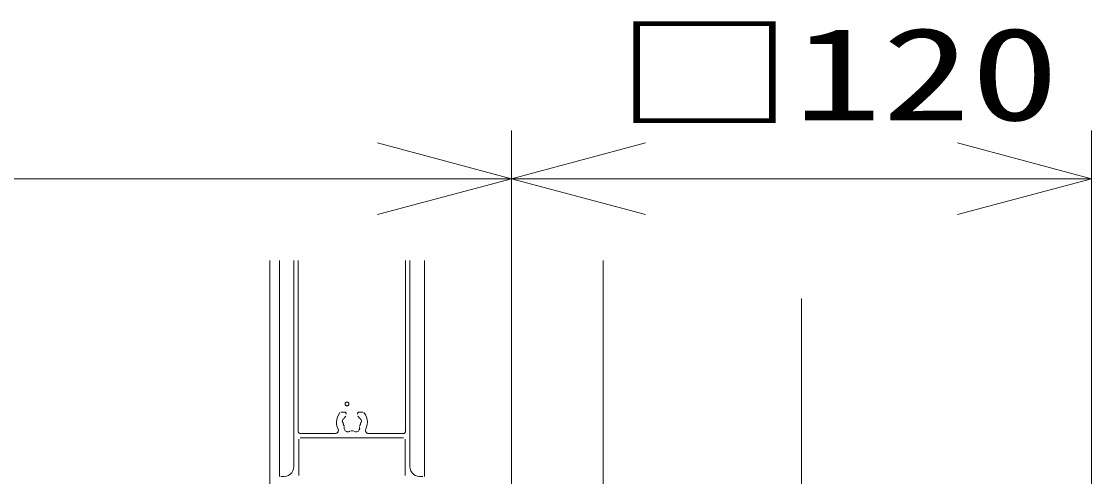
# Model space of a CAD drawing. Units: millimetres on the paper. Extents: x -305 to 305, y -152 to 152.
# Drawn here: x -67.92 to -45.8, y 93.73 to 103.15 of the extents above; entities that cross this region are included whole.
import ezdxf
from ezdxf.enums import TextEntityAlignment as Align

# ---------------------------------------------------------------- set-up
doc = ezdxf.new("R2010")
doc.units = ezdxf.units.MM
doc.linetypes.add('LONG_CHAIN', pattern=[21, 18, -1, 1, -1])
doc.linetypes.add('LONG_DOUBLE_CHAIN', pattern=[21.8, 18, -1, 0.6, -0.6, 0.6, -1])
doc.layers.add('0-1_HV', color=7, linetype='Continuous', lineweight=9)
doc.layers.add('0-5_0', color=7, linetype='Continuous', lineweight=9)
doc.styles.add('ＭＳ ゴシック', font='')
doc.styles.get('ＭＳ ゴシック').set_extended_font_data('MS Gothic')

# ---------------------------------------------------------------- blocks, each defined once
blk = doc.blocks.new('_OPEN30')
at = {"layer": '0-5_0'}
blk.add_line((0, 0), (-1, 0), dxfattribs=at)
blk.add_lwpolyline([(-1, 0.2679), (0, 0), (-1, -0.2679)], dxfattribs=at)

msp = doc.modelspace()

# ---------------------------------------------------------------- linework, layer by layer
at = {"layer": '0-1_HV'}
for p, q in [((-57.793, 89.739), (-57.793, 100.894)), ((-45.8, 89.739), (-45.8, 100.894)), ((-60.563, 99.894), (-110.045, 99.894)), ((-57.793, 99.894), (-57.793, 99.895)), ((-55.023, 99.894), (-48.57, 99.894)), ((-62.791, 89.739), (-62.791, 98.202)), ((-62.591, 93.738), (-62.591, 98.202)), ((-62.291, 93.938), (-62.291, 98.202)), ((-62.201, 98.202), (-62.201, 94.667)), ((-59.984, 98.202), (-59.984, 94.667)), ((-59.893, 93.938), (-59.893, 98.202)), ((-59.594, 93.738), (-59.594, 98.202)), ((-55.895, 92.138), (-55.895, 98.202)), ((-61.247, 95.068), (-61.32, 95.068)), ((-60.866, 95.068), (-60.937, 95.068)), ((-62.192, 94.507), (-62.192, 93.758)), ((-61.431, 94.627), (-62.162, 94.627)), ((-60.023, 94.538), (-62.162, 94.538)), ((-60.753, 94.627), (-60.023, 94.627)), ((-59.993, 93.758), (-59.993, 94.507)), ((-62.561, 93.738), (-62.491, 93.738)), ((-59.693, 93.738), (-59.623, 93.738))]:
    msp.add_line(p, q, dxfattribs=at)
at = {"layer": '0-1_HV', "linetype": 'LONG_CHAIN'}
msp.add_line((-51.798, 97.415), (-51.798, 51.821), dxfattribs=at)
at = {"layer": '0-1_HV', "linetype": 'LONG_DOUBLE_CHAIN'}
msp.add_line((-62.79, 89.308), (-62.79, 93.915), dxfattribs=at)
at = {"layer": '0-1_HV'}
for points in [[(-61.233, 95.237), (-61.232, 95.246), (-61.228, 95.254), (-61.224, 95.262), (-61.217, 95.268), (-61.21, 95.272), (-61.201, 95.275), (-61.192, 95.276)], [(-61.192, 95.196), (-61.201, 95.198), (-61.21, 95.201), (-61.217, 95.205), (-61.224, 95.211), (-61.228, 95.219), (-61.232, 95.227), (-61.233, 95.237)], [(-61.192, 95.276), (-61.183, 95.275), (-61.175, 95.272), (-61.168, 95.268), (-61.162, 95.262), (-61.157, 95.254), (-61.154, 95.246), (-61.153, 95.237)], [(-61.153, 95.237), (-61.154, 95.227), (-61.157, 95.219), (-61.162, 95.211), (-61.168, 95.205), (-61.175, 95.201), (-61.183, 95.198), (-61.192, 95.196)], [(-61.343, 95.056), (-61.372, 95.012), (-61.393, 94.965), (-61.407, 94.916), (-61.412, 94.865), (-61.409, 94.814), (-61.398, 94.763), (-61.378, 94.715)], [(-61.263, 94.928), (-61.272, 94.922), (-61.28, 94.914), (-61.285, 94.904), (-61.289, 94.894), (-61.29, 94.883), (-61.288, 94.872), (-61.284, 94.861)], [(-61.219, 94.985), (-61.225, 94.979), (-61.231, 94.972), (-61.236, 94.966), (-61.241, 94.959), (-61.246, 94.952), (-61.25, 94.945), (-61.254, 94.937)], [(-61.208, 95.027), (-61.209, 95.036), (-61.212, 95.045), (-61.216, 95.052), (-61.223, 95.059), (-61.23, 95.063), (-61.238, 95.066), (-61.247, 95.068)], [(-60.937, 95.068), (-60.946, 95.066), (-60.955, 95.063), (-60.962, 95.059), (-60.969, 95.052), (-60.973, 95.045), (-60.976, 95.036), (-60.977, 95.027)], [(-60.931, 94.937), (-60.935, 94.945), (-60.939, 94.952), (-60.944, 94.959), (-60.949, 94.966), (-60.954, 94.972), (-60.96, 94.979), (-60.966, 94.985)], [(-60.911, 94.92), (-60.912, 94.921), (-60.913, 94.923), (-60.915, 94.924), (-60.917, 94.925), (-60.918, 94.926), (-60.92, 94.927), (-60.922, 94.928)], [(-60.907, 94.849), (-60.901, 94.858), (-60.897, 94.869), (-60.895, 94.879), (-60.895, 94.89), (-60.898, 94.901), (-60.903, 94.911), (-60.911, 94.92)], [(-60.807, 94.715), (-60.787, 94.763), (-60.776, 94.814), (-60.773, 94.865), (-60.778, 94.916), (-60.791, 94.965), (-60.813, 95.012), (-60.842, 95.056)], [(-61.372, 94.687), (-61.372, 94.691), (-61.372, 94.695), (-61.373, 94.699), (-61.373, 94.703), (-61.375, 94.707), (-61.376, 94.711), (-61.378, 94.715)], [(-61.284, 94.861), (-61.283, 94.859), (-61.283, 94.857), (-61.282, 94.856), (-61.281, 94.854), (-61.279, 94.852), (-61.278, 94.851), (-61.276, 94.849)], [(-61.271, 94.838), (-61.27, 94.828), (-61.268, 94.819), (-61.266, 94.809), (-61.263, 94.8), (-61.259, 94.791), (-61.255, 94.782), (-61.251, 94.773)], [(-61.249, 94.757), (-61.253, 94.74), (-61.252, 94.724), (-61.248, 94.708), (-61.24, 94.693), (-61.229, 94.681), (-61.216, 94.671), (-61.2, 94.664)], [(-60.947, 94.689), (-60.941, 94.698), (-60.937, 94.707), (-60.934, 94.717), (-60.932, 94.727), (-60.931, 94.737), (-60.932, 94.748), (-60.935, 94.758)], [(-60.934, 94.773), (-60.929, 94.782), (-60.925, 94.791), (-60.922, 94.8), (-60.919, 94.809), (-60.917, 94.819), (-60.915, 94.828), (-60.914, 94.838)], [(-60.807, 94.715), (-60.811, 94.701), (-60.813, 94.688), (-60.811, 94.675), (-60.807, 94.662), (-60.8, 94.651), (-60.791, 94.641), (-60.78, 94.634)], [(-62.201, 94.668), (-62.2, 94.659), (-62.197, 94.65), (-62.193, 94.642), (-62.187, 94.636), (-62.179, 94.631), (-62.171, 94.628), (-62.162, 94.627)], [(-61.431, 94.627), (-61.418, 94.629), (-61.405, 94.633), (-61.394, 94.64), (-61.385, 94.65), (-61.378, 94.661), (-61.373, 94.674), (-61.372, 94.687)], [(-61.2, 94.664), (-61.19, 94.661), (-61.18, 94.66), (-61.17, 94.66), (-61.16, 94.662), (-61.15, 94.665), (-61.141, 94.669), (-61.132, 94.675)], [(-61.117, 94.679), (-61.11, 94.678), (-61.103, 94.678), (-61.096, 94.678), (-61.088, 94.678), (-61.081, 94.678), (-61.074, 94.678), (-61.066, 94.679)], [(-61.052, 94.675), (-61.037, 94.666), (-61.021, 94.661), (-61.005, 94.659), (-60.988, 94.662), (-60.973, 94.667), (-60.959, 94.676), (-60.947, 94.689)], [(-60.78, 94.634), (-60.776, 94.632), (-60.772, 94.631), (-60.768, 94.629), (-60.764, 94.629), (-60.76, 94.628), (-60.757, 94.627), (-60.753, 94.627)], [(-60.023, 94.627), (-60.014, 94.628), (-60.006, 94.631), (-59.998, 94.636), (-59.992, 94.642), (-59.988, 94.65), (-59.985, 94.659), (-59.984, 94.668)], [(-62.491, 93.738), (-62.446, 93.743), (-62.404, 93.758), (-62.366, 93.782), (-62.335, 93.813), (-62.312, 93.85), (-62.297, 93.892), (-62.291, 93.938)], [(-59.893, 93.938), (-59.887, 93.892), (-59.872, 93.85), (-59.849, 93.813), (-59.818, 93.782), (-59.781, 93.758), (-59.739, 93.743), (-59.693, 93.738)]]:
    msp.add_lwpolyline(points, dxfattribs=at)
for centre, start, end in [((-62.791, 98.202), 0, 180), ((-62.591, 98.202), 0, 180), ((-62.291, 98.202), 0, 180), ((-62.201, 98.202), 0, 180), ((-59.984, 98.202), 0, 180), ((-59.893, 98.202), 0, 180), ((-59.594, 98.202), 0, 180), ((-55.895, 98.202), 0, 180), ((-51.798, 97.415), 0, 180), ((-61.233, 95.237), 6.7795, 186.7795), ((-61.233, 95.237), 173.067, 353.067), ((-61.192, 95.276), 276.4327, 96.4326), ((-61.192, 95.276), 83.2423, 263.2423), ((-61.192, 95.196), 96.8613, 276.8613), ((-61.192, 95.196), 263.4687, 83.4686), ((-61.153, 95.237), 353.5908, 173.5908), ((-61.153, 95.237), 186.5544, 6.5544), ((-61.343, 95.056), 326.1122, 146.1122), ((-61.32, 95.068), 90, 270), ((-61.263, 94.928), 304.5527, 124.5527), ((-61.254, 94.937), 152.7726, 332.7726), ((-61.247, 95.068), 270, 90), ((-61.247, 95.068), 83.2574, 263.2574), ((-61.219, 94.985), 315.0502, 135.0502), ((-61.208, 95.027), 186.5424, 6.5424), ((-60.977, 95.027), 173.4387, 353.4387), ((-60.966, 94.985), 44.9498, 224.9498), ((-60.937, 95.068), 90, 270), ((-60.937, 95.068), 276.4703, 96.4703), ((-60.931, 94.937), 207.2274, 27.2274), ((-60.922, 94.928), 62.5248, 242.5248), ((-60.911, 94.92), 221.2457, 41.2457), ((-60.911, 94.92), 40.2918, 220.2918), ((-60.866, 95.068), 270, 90), ((-60.842, 95.056), 33.5359, 213.5359), ((-61.378, 94.715), 28.6708, 208.6708), ((-61.378, 94.715), 202.1933, 22.1932), ((-61.284, 94.861), 17.8233, 197.8233), ((-61.284, 94.861), 200.4328, 20.4328), ((-61.276, 94.849), 231.886, 51.886), ((-61.271, 94.838), 9.1286, 189.1286), ((-61.251, 94.773), 207.592, 27.592), ((-61.249, 94.757), 349.1795, 169.1795), ((-60.935, 94.758), 12.9024, 192.9024), ((-60.934, 94.773), 154.1273, 334.1273), ((-60.914, 94.838), 352.8145, 172.8145), ((-60.907, 94.849), 145.3515, 325.3515), ((-60.807, 94.715), 341.7546, 161.7546), ((-60.807, 94.715), 157.8037, 337.8037), ((-62.201, 94.668), 6.4079, 186.4079), ((-62.201, 94.667), 180, 0), ((-62.192, 94.507), 0, 180), ((-62.162, 94.627), 90, 270), ((-62.162, 94.627), 263.2479, 83.2479), ((-62.162, 94.538), 90, 270), ((-61.431, 94.627), 270, 90), ((-61.431, 94.627), 96.7061, 276.7061), ((-61.372, 94.687), 181.0401, 1.04), ((-61.372, 94.687), 353.3769, 173.3769), ((-61.2, 94.664), 75.8121, 255.8121), ((-61.2, 94.664), 245.882, 65.882), ((-61.132, 94.675), 303.1113, 123.1113), ((-61.117, 94.679), 83.5926, 263.5926), ((-61.066, 94.679), 276.0694, 96.0694), ((-61.052, 94.675), 59.0572, 239.0572), ((-60.947, 94.689), 146.6749, 326.6749), ((-60.947, 94.689), 316.7243, 136.7243), ((-60.78, 94.634), 68.1172, 248.1172), ((-60.78, 94.634), 236.3902, 56.3902), ((-60.753, 94.627), 90, 270), ((-60.753, 94.627), 267.7493, 87.7493), ((-60.023, 94.627), 270, 90), ((-60.023, 94.627), 96.5188, 276.5188), ((-60.023, 94.538), 270, 90), ((-59.993, 94.507), 0, 180), ((-59.984, 94.668), 353.9248, 173.9248), ((-59.984, 94.667), 180, 0), ((-62.79, 93.915), 0, 180), ((-62.291, 93.938), 180, 0), ((-62.291, 93.938), 353.3971, 173.3971), ((-59.893, 93.938), 180, 0), ((-59.893, 93.938), 6.6029, 186.6029), ((-62.591, 93.738), 180, 0), ((-62.561, 93.738), 90, 270), ((-62.491, 93.738), 270, 90), ((-62.491, 93.738), 96.5926, 276.5926), ((-62.192, 93.758), 180, 0), ((-59.993, 93.758), 180, 0), ((-59.693, 93.738), 90, 270), ((-59.693, 93.738), 263.4074, 83.4074), ((-59.623, 93.738), 270, 90), ((-59.594, 93.738), 180, 0)]:
    msp.add_arc(centre, 0.0001, start, end, dxfattribs=at)

# ---------------------------------------------------------------- block references
at = {"layer": '0-1_HV', "xscale": 2.77, "yscale": 2.77}
for p in [(-57.793, 99.894), (-45.8, 99.894)]:
    msp.add_blockref('_OPEN30', p, dxfattribs=at)
at = {"layer": '0-1_HV', "xscale": 2.77, "yscale": 2.77, "rotation": 180}
msp.add_blockref('_OPEN30', (-57.793, 99.894), dxfattribs=at)

# ---------------------------------------------------------------- texts
at = {"layer": '0-1_HV', "style": 'ＭＳ ゴシック', "width": 1.4}
msp.add_text('□120', height=1.924, dxfattribs=at).set_placement((-55.64, 100.524), align=Align.BOTTOM_LEFT)

doc.saveas('drawing.dxf')
